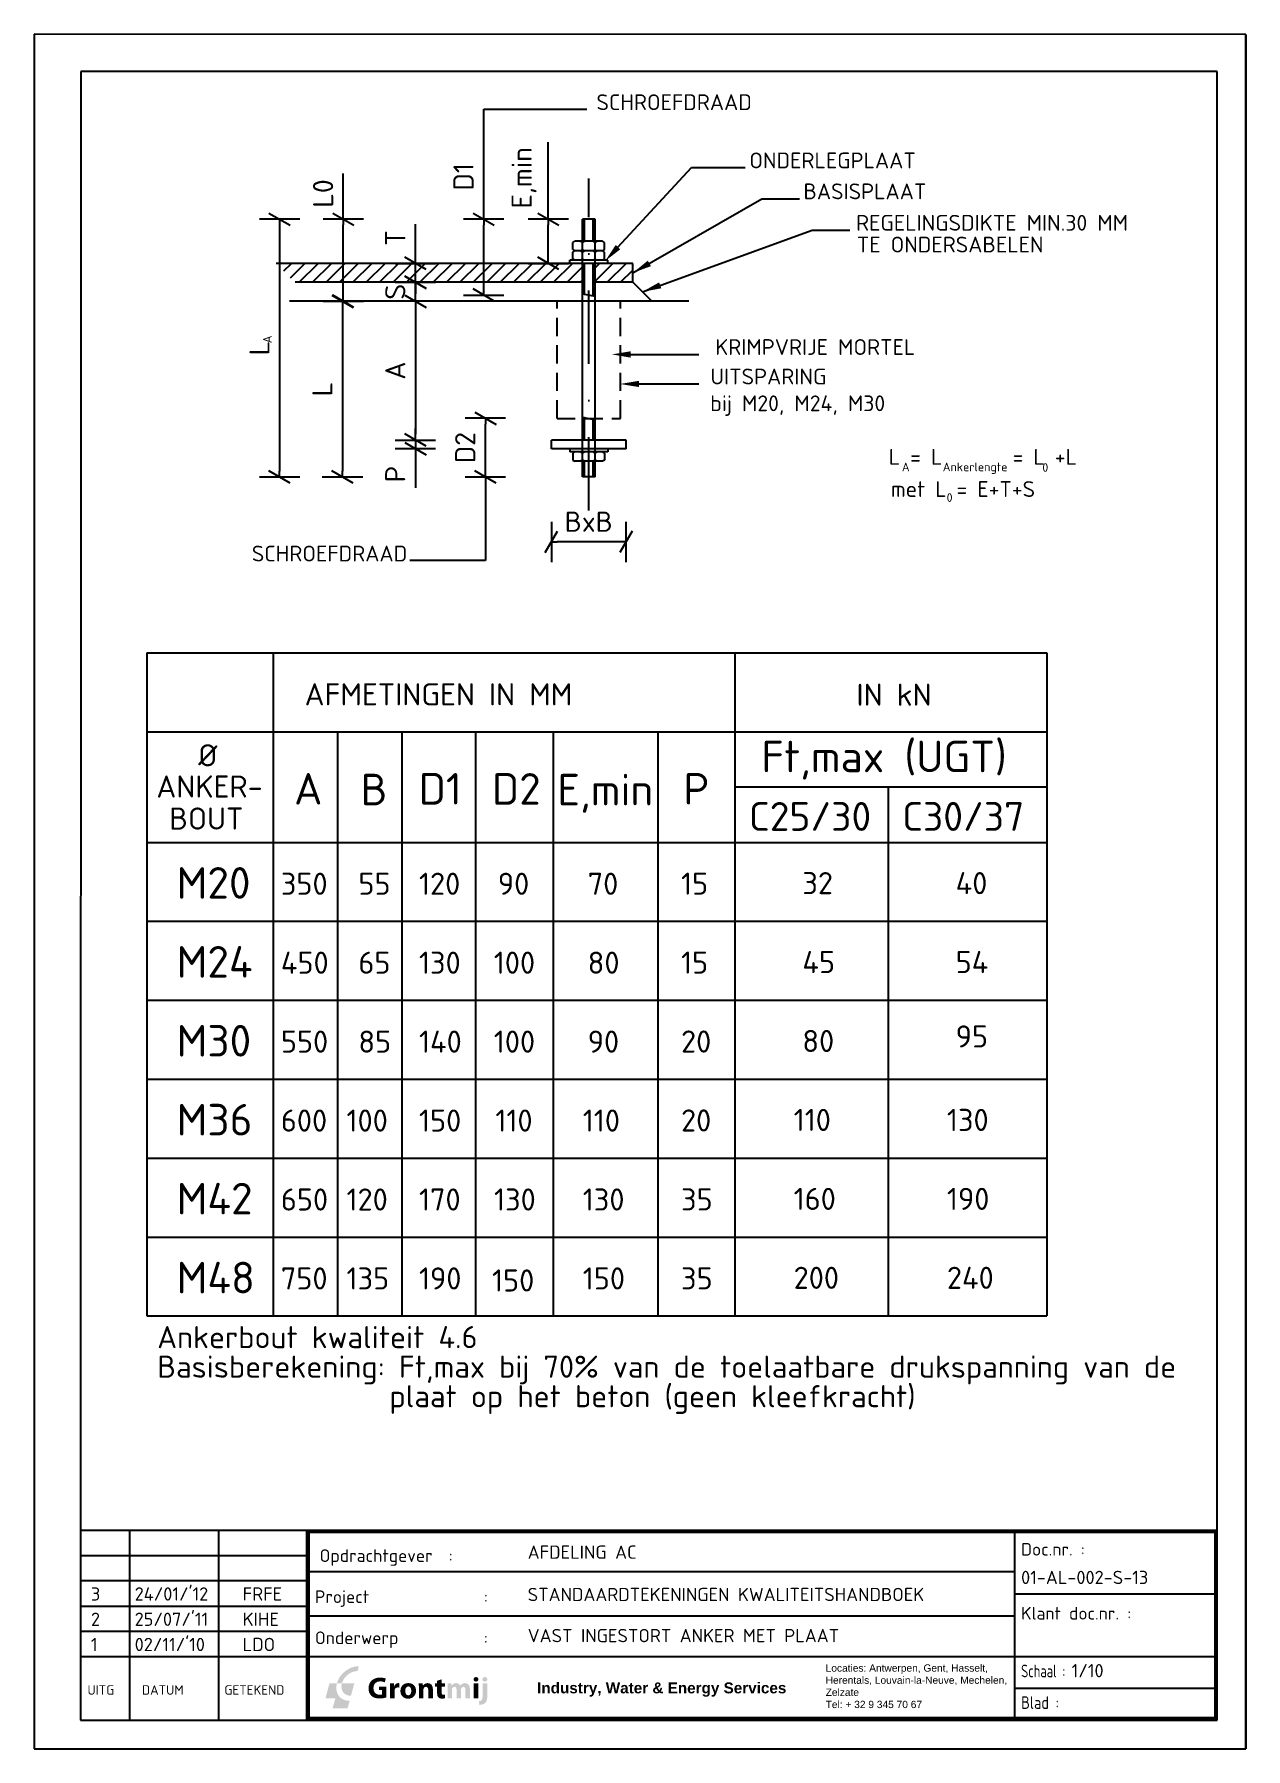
# Model space of a CAD drawing. Header units: millimetres. Extents: x -25 to 2075, y -6 to 2965.
import ezdxf
from ezdxf.enums import TextEntityAlignment as Align

# ---------------------------------------------------------------- set-up
doc = ezdxf.new("R2010")
doc.units = ezdxf.units.MM
doc.header["$LTSCALE"] = 10
doc.header["$PDMODE"] = 3
doc.linetypes.add('DASHDOT', pattern=[25.4, 12.7, -6.35, 0, -6.35])
doc.linetypes.add('HIDDEN', pattern=[9.525, 6.35, -3.175])
doc.layers.get('0').update_dxf_attribs({"linetype": 'CONTINUOUS'})
doc.layers.get('DEFPOINTS').update_dxf_attribs({"linetype": 'CONTINUOUS'})
for name, color, linetype in [('25', 7, 'CONTINUOUS'), ('35', 2, 'CONTINUOUS'), ('50', 6, 'CONTINUOUS'), ('AC-0200-MAAT', 7, 'CONTINUOUS'), ('ARC', 3, 'CONTINUOUS'), ('AS', 3, 'DASHDOT'), ('LAYER_1', 160, 'CONTINUOUS'), ('MAAT', 7, 'CONTINUOUS'), ('TITEL', 7, 'CONTINUOUS')]:
    doc.layers.add(name, color=color, linetype=linetype)
doc.styles.get("Standard").update_dxf_attribs({"font": 'isocpeur.ttf'})
doc.dimstyles.new('STIJL A', dxfattribs={"dimtxt": 35, "dimasz": 10, "dimexe": 25, "dimexo": 25, "dimgap": 10, "dimtad": 0, "dimdec": 0, "dimdsep": 46, "dimtxsty": 'Standard', "dimblk": 'MAATPUNT', "dimcen": 2.5, "dimse1": 1, "dimse2": 1, "dimclrt": 2, "dimadec": 0, "dimazin": 0, "dimtfac": 1, "dimtdec": 0, "dimtmove": 0, "dimatfit": 3, "dimldrblk": 'DOT', "dimfxl": 1, "dimtvp": 1, "dimarcsym": 0})

# ---------------------------------------------------------------- blocks, each defined once
blk = doc.blocks.new('_Oblique')
at = {"color": 0, "linetype": 'ByBlock', "lineweight": -2}
blk.add_line((-0.5, -0.5), (0.5, 0.5), dxfattribs=at)
blk = doc.blocks.new('MAATPUNT')
for p, q in [((0, -3.5), (0, 3.5)), ((0, 0), (-1, 0))]:
    blk.add_line(p, q)
at = {"xscale": 3.000000000000007, "yscale": 3, "zscale": 3, "rotation": 195.0000000102671}
blk.add_blockref('_Oblique', (0, 0), dxfattribs=at)
blk = doc.blocks.new('*D4')
at = {"layer": 'AC-0200-MAAT', "color": 0, "lineweight": -2}
for p, q in [((635.5, 2545.6), (635.5, 2555.6)), ((635.5, 2502.8), (635.5, 2535.6)), ((635.5, 2492.8), (635.5, 2482.8))]:
    blk.add_line(p, q, dxfattribs=at)
at = {"layer": 'DEFPOINTS', "color": 0}
for p in [(459.7, 2535.6), (635.5, 2535.6), (459.7, 2502.8)]:
    blk.add_point(p, dxfattribs=at)
at = {"layer": 'AC-0200-MAAT', "color": 0, "lineweight": -2, "xscale": 10, "yscale": 10, "zscale": 10}
for p, rotation in [((635.5, 2535.6), 270), ((635.5, 2502.8), 90)]:
    blk.add_blockref('MAATPUNT', p, dxfattribs=dict(at, rotation=rotation))
at = {"layer": 'AC-0200-MAAT', "color": 2, "insert": (600.5, 2519.2), "char_height": 35, "attachment_point": 5, "rotation": 90}
blk.add_mtext('S', dxfattribs=at)
blk = doc.blocks.new('_dot')
at = {"color": 0, "linetype": 'ByBlock', "lineweight": -2}
blk.add_line((-0.5, 0), (-1, 0), dxfattribs=at)
at = {"color": 0, "linetype": 'ByBlock', "const_width": 0.5}
blk.add_lwpolyline([(-0.25, 0, 1), (0.25, 0, 1)], format="xyb", close=True, dxfattribs=at)
blk = doc.blocks.new('*D5')
at = {"layer": 'AC-0200-MAAT', "color": 0, "lineweight": -2}
for p, q in [((635.5, 2578.4), (635.5, 2636.4)), ((635.5, 2535.6), (635.5, 2568.4)), ((635.5, 2525.6), (635.5, 2515.6))]:
    blk.add_line(p, q, dxfattribs=at)
at = {"layer": 'DEFPOINTS', "color": 0}
for p in [(635.5, 2568.4), (635.5, 2568.4), (635.5, 2535.6)]:
    blk.add_point(p, dxfattribs=at)
at = {"layer": 'AC-0200-MAAT', "color": 0, "lineweight": -2, "xscale": 10, "yscale": 10, "zscale": 10}
for p, rotation in [((635.5, 2568.4), 270), ((635.5, 2535.6), 90)]:
    blk.add_blockref('MAATPUNT', p, dxfattribs=dict(at, rotation=rotation))
at = {"layer": 'AC-0200-MAAT', "color": 2, "insert": (600.5, 2612.4), "char_height": 35, "attachment_point": 5, "rotation": 90}
blk.add_mtext('T', dxfattribs=at)
blk = doc.blocks.new('*D6')
at = {"layer": 'AC-0200-MAAT', "color": 0, "lineweight": -2}
for p, q in [((865.8, 2645), (865.8, 2778.3)), ((865.8, 2578.4), (865.8, 2635))]:
    blk.add_line(p, q, dxfattribs=at)
at = {"layer": 'DEFPOINTS', "color": 0}
for p in [(782.8, 2645), (782.8, 2568.4), (865.8, 2568.4)]:
    blk.add_point(p, dxfattribs=at)
at = {"layer": 'AC-0200-MAAT', "color": 0, "lineweight": -2, "xscale": 10, "yscale": 10, "zscale": 10}
for p, rotation in [((865.8, 2645), 90), ((865.8, 2568.4), 270)]:
    blk.add_blockref('MAATPUNT', p, dxfattribs=dict(at, rotation=rotation))
at = {"layer": 'AC-0200-MAAT', "color": 2, "insert": (823.8, 2716.6), "char_height": 35, "attachment_point": 5, "rotation": 90}
blk.add_mtext('E,min', dxfattribs=at)
blk = doc.blocks.new('*D7')
at = {"layer": 'AC-0200-MAAT', "color": 0, "lineweight": -2}
blk.add_line((635.5, 2492.8), (635.5, 2272.2), dxfattribs=at)
at = {"layer": 'DEFPOINTS', "color": 0}
for p in [(635.5, 2502.8), (635.5, 2262.2), (635.5, 2262.2)]:
    blk.add_point(p, dxfattribs=at)
at = {"layer": 'AC-0200-MAAT', "color": 0, "lineweight": -2, "xscale": 10, "yscale": 10, "zscale": 10}
for p, rotation in [((635.5, 2502.8), 90), ((635.5, 2262.2), 270)]:
    blk.add_blockref('MAATPUNT', p, dxfattribs=dict(at, rotation=rotation))
at = {"layer": 'AC-0200-MAAT', "color": 2, "insert": (600.5, 2382.5), "char_height": 35, "attachment_point": 5, "rotation": 90}
blk.add_mtext('A', dxfattribs=at)
blk = doc.blocks.new('*D8')
at = {"layer": 'AC-0200-MAAT', "color": 0, "lineweight": -2}
for p, q in [((635.5, 2272.2), (635.5, 2282.2)), ((635.5, 2262.2), (635.5, 2247.2)), ((635.5, 2237.2), (635.5, 2179.2))]:
    blk.add_line(p, q, dxfattribs=at)
at = {"layer": 'DEFPOINTS', "color": 0}
for p in [(871.2, 2262.2), (635.5, 2247.2), (871.2, 2247.2)]:
    blk.add_point(p, dxfattribs=at)
at = {"layer": 'AC-0200-MAAT', "color": 0, "lineweight": -2, "xscale": 10, "yscale": 10, "zscale": 10}
for p, rotation in [((635.5, 2262.2), 270), ((635.5, 2247.2), 90)]:
    blk.add_blockref('MAATPUNT', p, dxfattribs=dict(at, rotation=rotation))
at = {"layer": 'AC-0200-MAAT', "color": 2, "insert": (600.5, 2203.2), "char_height": 35, "attachment_point": 5, "rotation": 90}
blk.add_mtext('P', dxfattribs=at)
blk = doc.blocks.new('*D9')
at = {"layer": 'AC-0200-MAAT', "color": 0, "lineweight": -2}
for p, q in [((753.8, 2645), (753.8, 2751.1)), ((753.8, 2523.4), (753.8, 2635))]:
    blk.add_line(p, q, dxfattribs=at)
at = {"layer": 'DEFPOINTS', "color": 0}
for p in [(925, 2645), (753.8, 2513.4), (925, 2513.4)]:
    blk.add_point(p, dxfattribs=at)
at = {"layer": 'AC-0200-MAAT', "color": 0, "lineweight": -2, "xscale": 10, "yscale": 10, "zscale": 10}
for p, rotation in [((753.8, 2645), 90), ((753.8, 2513.4), 270)]:
    blk.add_blockref('MAATPUNT', p, dxfattribs=dict(at, rotation=rotation))
at = {"layer": 'AC-0200-MAAT', "color": 2, "insert": (718.8, 2718.4), "char_height": 35, "attachment_point": 5, "rotation": 90}
blk.add_mtext('D1', dxfattribs=at)
blk = doc.blocks.new('*D10')
at = {"layer": 'AC-0200-MAAT', "color": 0, "lineweight": -2}
blk.add_line((756.8, 2208.2), (756.8, 2290), dxfattribs=at)
at = {"layer": 'DEFPOINTS', "color": 0}
for p in [(756.8, 2300), (925, 2300), (925, 2198.2)]:
    blk.add_point(p, dxfattribs=at)
at = {"layer": 'AC-0200-MAAT', "color": 0, "lineweight": -2, "xscale": 10, "yscale": 10, "zscale": 10}
for p, rotation in [((756.8, 2300), 90), ((756.8, 2198.2), 270)]:
    blk.add_blockref('MAATPUNT', p, dxfattribs=dict(at, rotation=rotation))
at = {"layer": 'AC-0200-MAAT', "color": 2, "insert": (721.8, 2249.1), "char_height": 35, "attachment_point": 5, "rotation": 90}
blk.add_mtext('D2', dxfattribs=at)
blk = doc.blocks.new('*D11')
at = {"layer": 'AC-0200-MAAT', "color": 0, "lineweight": -2}
for p, q in [((510.4, 2645), (510.4, 2724)), ((510.4, 2512.8), (510.4, 2635))]:
    blk.add_line(p, q, dxfattribs=at)
at = {"layer": 'DEFPOINTS', "color": 0}
for p in [(925, 2645), (510.4, 2502.8), (925, 2502.8)]:
    blk.add_point(p, dxfattribs=at)
at = {"layer": 'AC-0200-MAAT', "color": 0, "lineweight": -2, "xscale": 10, "yscale": 10, "zscale": 10}
for p, rotation in [((510.4, 2645), 90), ((510.4, 2502.8), 270)]:
    blk.add_blockref('MAATPUNT', p, dxfattribs=dict(at, rotation=rotation))
at = {"layer": 'AC-0200-MAAT', "color": 2, "insert": (475.4, 2689.5), "char_height": 35, "attachment_point": 5, "rotation": 90}
blk.add_mtext('L0', dxfattribs=at)
blk = doc.blocks.new('*D12')
at = {"layer": 'AC-0200-MAAT', "color": 0, "lineweight": -2}
blk.add_line((509.1, 2492.8), (509.1, 2208.2), dxfattribs=at)
at = {"layer": 'DEFPOINTS', "color": 0}
for p in [(925, 2502.8), (509.1, 2198.2), (925, 2198.2)]:
    blk.add_point(p, dxfattribs=at)
at = {"layer": 'AC-0200-MAAT', "color": 0, "lineweight": -2, "xscale": 10, "yscale": 10, "zscale": 10}
for p, rotation in [((509.1, 2502.8), 90), ((509.1, 2198.2), 270)]:
    blk.add_blockref('MAATPUNT', p, dxfattribs=dict(at, rotation=rotation))
at = {"layer": 'AC-0200-MAAT', "color": 2, "insert": (474.1, 2350.5), "char_height": 35, "attachment_point": 5, "rotation": 90}
blk.add_mtext('L', dxfattribs=at)
blk = doc.blocks.new('*D13')
at = {"layer": 'AC-0200-MAAT', "color": 0, "lineweight": -2}
blk.add_line((400, 2635), (400, 2208.2), dxfattribs=at)
at = {"layer": 'DEFPOINTS', "color": 0}
for p in [(474.1, 2645), (400, 2198.2), (474.1, 2198.2)]:
    blk.add_point(p, dxfattribs=at)
at = {"layer": 'AC-0200-MAAT', "color": 0, "lineweight": -2, "xscale": 10, "yscale": 10, "zscale": 10}
for p, rotation in [((400, 2645), 90), ((400, 2198.2), 270)]:
    blk.add_blockref('MAATPUNT', p, dxfattribs=dict(at, rotation=rotation))
at = {"layer": 'AC-0200-MAAT', "color": 2, "insert": (365, 2421.6), "char_height": 35, "attachment_point": 5, "rotation": 90}
blk.add_mtext('L ', dxfattribs=at)
blk = doc.blocks.new('*D14')
at = {"layer": 'AC-0200-MAAT', "color": 0, "lineweight": -2}
blk.add_line((990.7, 2085.7), (881.2, 2085.7), dxfattribs=at)
at = {"layer": 'DEFPOINTS', "color": 0}
for p in [(871.2, 2247.2), (1000.7, 2247.2), (871.2, 2085.7)]:
    blk.add_point(p, dxfattribs=at)
at = {"layer": 'AC-0200-MAAT', "color": 0, "lineweight": -2, "xscale": 10, "yscale": 10, "zscale": 10, "rotation": 180}
blk.add_blockref('MAATPUNT', (871.2, 2085.7), dxfattribs=at)
at = {"layer": 'AC-0200-MAAT', "color": 0, "lineweight": -2, "xscale": 10, "yscale": 10, "zscale": 10}
blk.add_blockref('MAATPUNT', (1000.7, 2085.7), dxfattribs=at)
at = {"layer": 'AC-0200-MAAT', "color": 2, "insert": (935.9, 2120.7), "char_height": 35, "attachment_point": 5}
blk.add_mtext('BxB', dxfattribs=at)
blk = doc.blocks.new('Grontmij_L')
at = {"layer": 'LAYER_1', "lineweight": 0}
h = blk.add_hatch(color=12, dxfattribs=at)
h.dxf.hatch_style = 2
edge = h.paths.add_edge_path()
edge.add_spline(control_points=[(6.7, 14.9), (8.2, 20.6), (14.1, 25.2), (19.8, 25.2), (19.8, 25.2), (19.1, 22.3), (19.1, 22.3), (15, 22.3), (10.8, 19), (9.7, 14.9), (9.7, 14.9), (6.7, 14.9), (6.7, 14.9), (6.7, 14.9), (6.7, 14.9), (6.7, 14.9)], knot_values=[0, 0, 0, 0, 1, 1, 1, 2, 2, 2, 3, 3, 3, 4, 4, 4, 5, 5, 5, 5], degree=3, periodic=0)
h = blk.add_hatch(color=156, dxfattribs=at)
h.dxf.hatch_style = 2
edge = h.paths.add_edge_path()
edge.add_spline(control_points=[(17.1, 14.9), (17.1, 14.9), (15.1, 7.5), (15.1, 7.5), (11, 7.5), (8.6, 10.8), (9.7, 14.9), (9.7, 14.9), (17.1, 14.9), (17.1, 14.9)], knot_values=[0, 0, 0, 0, 1, 1, 1, 2, 2, 2, 3, 3, 3, 3], degree=3, periodic=0)
edge = h.paths.add_edge_path()
edge.add_spline(control_points=[(6.7, 14.9), (5.2, 9.2), (8.6, 4.5), (14.3, 4.5), (14.3, 4.5), (13.1, 0.1), (13.1, 0.1), (13.1, 0.1), (4.2, 0.1), (4.2, 0.1), (4.2, 0.1), (5.8, 6), (5.8, 6), (5.8, 6), (-0.1, 6), (-0.1, 6), (-0.1, 6), (2.3, 14.9), (2.3, 14.9), (2.3, 14.9), (6.7, 14.9), (6.7, 14.9), (6.7, 14.9), (6.7, 14.9), (6.7, 14.9)], knot_values=[0, 0, 0, 0, 1, 1, 1, 2, 2, 2, 3, 3, 3, 4, 4, 4, 5, 5, 5, 6, 6, 6, 7, 7, 7, 8, 8, 8, 8], degree=3, periodic=0)
h = blk.add_hatch(color=156, dxfattribs=at)
h.dxf.hatch_style = 2
edge = h.paths.add_edge_path()
edge.add_spline(control_points=[(36.3, 6.6), (35.5, 6.3), (33.8, 5.9), (32.2, 5.9), (30, 5.9), (28.4, 6.5), (27.3, 7.5), (26.2, 8.6), (25.5, 10.2), (25.6, 12), (25.6, 16), (28.5, 18.4), (32.5, 18.4), (34.1, 18.4), (35.3, 18), (35.9, 17.8), (35.9, 17.8), (35.3, 15.5), (35.3, 15.5), (34.7, 15.8), (33.8, 16.1), (32.5, 16.1), (30.2, 16.1), (28.5, 14.8), (28.5, 12.1), (28.5, 9.6), (30, 8.1), (32.3, 8.1), (32.9, 8.1), (33.4, 8.2), (33.6, 8.3), (33.6, 8.3), (33.6, 10.9), (33.6, 10.9), (33.6, 10.9), (31.8, 10.9), (31.8, 10.9), (31.8, 10.9), (31.8, 13), (31.8, 13), (31.8, 13), (36.3, 13), (36.3, 13), (36.3, 13), (36.3, 6.6), (36.3, 6.6)], knot_values=[0, 0, 0, 0, 1, 1, 1, 2, 2, 2, 3, 3, 3, 4, 4, 4, 5, 5, 5, 6, 6, 6, 7, 7, 7, 8, 8, 8, 9, 9, 9, 10, 10, 10, 11, 11, 11, 12, 12, 12, 13, 13, 13, 14, 14, 14, 15, 15, 15, 15], degree=3, periodic=0)
h = blk.add_hatch(color=156, dxfattribs=at)
h.dxf.hatch_style = 2
edge = h.paths.add_edge_path()
edge.add_spline(control_points=[(38.4, 12), (38.4, 13.3), (38.4, 14.1), (38.3, 14.9), (38.3, 14.9), (40.7, 14.9), (40.7, 14.9), (40.7, 14.9), (40.8, 13.2), (40.8, 13.2), (40.8, 13.2), (40.9, 13.2), (40.9, 13.2), (41.3, 14.5), (42.4, 15.1), (43.3, 15.1), (43.5, 15.1), (43.7, 15.1), (43.9, 15), (43.9, 15), (43.9, 12.4), (43.9, 12.4), (43.7, 12.5), (43.4, 12.5), (43.1, 12.5), (42.1, 12.5), (41.4, 12), (41.2, 11.1), (41.2, 11), (41.2, 10.7), (41.2, 10.5), (41.2, 10.5), (41.2, 6), (41.2, 6), (41.2, 6), (38.4, 6), (38.4, 6), (38.4, 6), (38.4, 12), (38.4, 12)], knot_values=[0, 0, 0, 0, 1, 1, 1, 2, 2, 2, 3, 3, 3, 4, 4, 4, 5, 5, 5, 6, 6, 6, 7, 7, 7, 8, 8, 8, 9, 9, 9, 10, 10, 10, 11, 11, 11, 12, 12, 12, 13, 13, 13, 13], degree=3, periodic=0)
h = blk.add_hatch(color=156, dxfattribs=at)
edge = h.paths.add_edge_path(flags=16)
edge.add_spline(control_points=[(47.5, 10.5), (47.5, 8.9), (48.1, 7.8), (49.3, 7.8), (50.4, 7.8), (51.1, 8.9), (51.1, 10.5), (51.1, 11.8), (50.5, 13.1), (49.3, 13.1), (48, 13.1), (47.5, 11.8), (47.5, 10.5)], knot_values=[0, 0, 0, 0, 1, 1, 1, 2, 2, 2, 3, 3, 3, 4, 4, 4, 4], degree=3, periodic=0)
edge = h.paths.add_edge_path()
edge.add_spline(control_points=[(53.9, 10.6), (53.9, 7.3), (51.6, 5.8), (49.2, 5.8), (46.6, 5.8), (44.6, 7.5), (44.6, 10.4), (44.6, 13.2), (46.5, 15.1), (49.4, 15.1), (52.1, 15.1), (53.9, 13.2), (53.9, 10.6)], knot_values=[0, 0, 0, 0, 1, 1, 1, 2, 2, 2, 3, 3, 3, 4, 4, 4, 4], degree=3, periodic=0)
h = blk.add_hatch(color=156, dxfattribs=at)
h.dxf.hatch_style = 2
edge = h.paths.add_edge_path()
edge.add_spline(control_points=[(55.6, 12.1), (55.6, 13.2), (55.6, 14.1), (55.5, 14.9), (55.5, 14.9), (57.9, 14.9), (57.9, 14.9), (57.9, 14.9), (58, 13.7), (58, 13.7), (58, 13.7), (58.1, 13.7), (58.1, 13.7), (58.5, 14.2), (59.4, 15.1), (60.8, 15.1), (62.6, 15.1), (64, 13.9), (64, 11.3), (64, 11.3), (64, 6), (64, 6), (64, 6), (61.2, 6), (61.2, 6), (61.2, 6), (61.2, 10.9), (61.2, 10.9), (61.2, 12.1), (60.8, 12.9), (59.8, 12.9), (59.1, 12.9), (58.6, 12.3), (58.5, 11.8), (58.4, 11.6), (58.3, 11.4), (58.3, 11.1), (58.3, 11.1), (58.3, 6), (58.3, 6), (58.3, 6), (55.6, 6), (55.6, 6), (55.6, 6), (55.6, 12.1), (55.6, 12.1)], knot_values=[0, 0, 0, 0, 1, 1, 1, 2, 2, 2, 3, 3, 3, 4, 4, 4, 5, 5, 5, 6, 6, 6, 7, 7, 7, 8, 8, 8, 9, 9, 9, 10, 10, 10, 11, 11, 11, 12, 12, 12, 13, 13, 13, 14, 14, 14, 15, 15, 15, 15], degree=3, periodic=0)
h = blk.add_hatch(color=156, dxfattribs=at)
h.dxf.hatch_style = 2
edge = h.paths.add_edge_path()
edge.add_spline(control_points=[(69.2, 17.3), (69.2, 17.3), (69.2, 14.9), (69.2, 14.9), (69.2, 14.9), (71.1, 14.9), (71.1, 14.9), (71.1, 14.9), (71.1, 12.9), (71.1, 12.9), (71.1, 12.9), (69.2, 12.9), (69.2, 12.9), (69.2, 12.9), (69.2, 9.6), (69.2, 9.6), (69.2, 8.6), (69.4, 8.1), (70.3, 8.1), (70.6, 8.1), (70.8, 8.1), (71.1, 8.2), (71.1, 8.2), (71.1, 6.1), (71.1, 6.1), (70.7, 5.9), (70.1, 5.8), (69.3, 5.8), (68.4, 5.8), (67.7, 6.2), (67.2, 6.6), (66.7, 7.1), (66.5, 8), (66.5, 9.2), (66.5, 9.2), (66.5, 12.9), (66.5, 12.9), (66.5, 12.9), (65.3, 12.9), (65.3, 12.9), (65.3, 12.9), (65.3, 14.9), (65.3, 14.9), (65.3, 14.9), (66.5, 14.9), (66.5, 14.9), (66.5, 14.9), (66.5, 16.5), (66.5, 16.5), (66.5, 16.5), (69.2, 17.3), (69.2, 17.3)], knot_values=[0, 0, 0, 0, 1, 1, 1, 2, 2, 2, 3, 3, 3, 4, 4, 4, 5, 5, 5, 6, 6, 6, 7, 7, 7, 8, 8, 8, 9, 9, 9, 10, 10, 10, 11, 11, 11, 12, 12, 12, 13, 13, 13, 14, 14, 14, 15, 15, 15, 16, 16, 16, 17, 17, 17, 17], degree=3, periodic=0)
h = blk.add_hatch(color=156, dxfattribs=at)
h.dxf.hatch_style = 2
edge = h.paths.add_edge_path()
edge.add_spline(control_points=[(72.7, 12.1), (72.7, 13.2), (72.7, 14.1), (72.7, 14.9), (72.7, 14.9), (75, 14.9), (75, 14.9), (75, 14.9), (75.1, 13.7), (75.1, 13.7), (75.1, 13.7), (75.2, 13.7), (75.2, 13.7), (75.5, 14.2), (76.3, 15.1), (77.8, 15.1), (79, 15.1), (79.9, 14.5), (80.3, 13.6), (80.3, 13.6), (80.3, 13.6), (80.3, 13.6), (80.6, 14), (81, 14.4), (81.4, 14.6), (81.9, 14.9), (82.5, 15.1), (83.1, 15.1), (84.8, 15.1), (86.1, 13.9), (86.1, 11.2), (86.1, 11.2), (86.1, 6), (86.1, 6), (86.1, 6), (83.4, 6), (83.4, 6), (83.4, 6), (83.4, 10.8), (83.4, 10.8), (83.4, 12.1), (83, 12.9), (82.1, 12.9), (81.5, 12.9), (81, 12.4), (80.9, 11.9), (80.8, 11.7), (80.7, 11.4), (80.7, 11.2), (80.7, 11.2), (80.7, 6), (80.7, 6), (80.7, 6), (78.1, 6), (78.1, 6), (78.1, 6), (78.1, 11), (78.1, 11), (78.1, 12.1), (77.7, 12.9), (76.8, 12.9), (76.1, 12.9), (75.7, 12.3), (75.5, 11.9), (75.4, 11.7), (75.4, 11.4), (75.4, 11.2), (75.4, 11.2), (75.4, 6), (75.4, 6), (75.4, 6), (72.7, 6), (72.7, 6), (72.7, 6), (72.7, 12.1), (72.7, 12.1)], knot_values=[0, 0, 0, 0, 1, 1, 1, 2, 2, 2, 3, 3, 3, 4, 4, 4, 5, 5, 5, 6, 6, 6, 7, 7, 7, 8, 8, 8, 9, 9, 9, 10, 10, 10, 11, 11, 11, 12, 12, 12, 13, 13, 13, 14, 14, 14, 15, 15, 15, 16, 16, 16, 17, 17, 17, 18, 18, 18, 19, 19, 19, 20, 20, 20, 21, 21, 21, 22, 22, 22, 23, 23, 23, 24, 24, 24, 25, 25, 25, 25], degree=3, periodic=0)
h = blk.add_hatch(color=156, dxfattribs=at)
h.dxf.hatch_style = 2
edge = h.paths.add_edge_path()
edge.add_spline(control_points=[(88.3, 6), (88.3, 6), (88.3, 14.9), (88.3, 14.9), (88.3, 14.9), (91, 14.9), (91, 14.9), (91, 14.9), (91, 6), (91, 6), (91, 6), (88.3, 6), (88.3, 6)], knot_values=[0, 0, 0, 0, 1, 1, 1, 2, 2, 2, 3, 3, 3, 4, 4, 4, 4], degree=3, periodic=0)
edge = h.paths.add_edge_path()
edge.add_spline(control_points=[(91.1, 17.3), (91.1, 16.6), (90.6, 16), (89.6, 16), (88.8, 16), (88.2, 16.6), (88.2, 17.3), (88.2, 18.1), (88.8, 18.7), (89.7, 18.7), (90.6, 18.7), (91.1, 18.1), (91.1, 17.3)], knot_values=[0, 0, 0, 0, 1, 1, 1, 2, 2, 2, 3, 3, 3, 4, 4, 4, 4], degree=3, periodic=0)
h = blk.add_hatch(color=156, dxfattribs=at)
h.dxf.hatch_style = 2
edge = h.paths.add_edge_path()
edge.add_spline(control_points=[(96.4, 17.3), (96.4, 16.6), (95.9, 16), (94.9, 16), (94.1, 16), (93.5, 16.6), (93.5, 17.3), (93.5, 18.1), (94.1, 18.7), (95, 18.7), (95.9, 18.7), (96.4, 18.1), (96.4, 17.3)], knot_values=[0, 0, 0, 0, 1, 1, 1, 2, 2, 2, 3, 3, 3, 4, 4, 4, 4], degree=3, periodic=0)
edge = h.paths.add_edge_path()
edge.add_spline(control_points=[(91.4, 4.3), (92.1, 4.3), (92.7, 4.5), (93, 4.9), (93.4, 5.3), (93.6, 6), (93.6, 7.7), (93.6, 7.7), (93.6, 14.9), (93.6, 14.9), (93.6, 14.9), (96.4, 14.9), (96.4, 14.9), (96.4, 14.9), (96.4, 7.1), (96.4, 7.1), (96.4, 5.2), (95.9, 4), (95.1, 3.2), (94.3, 2.5), (93, 2.1), (91.7, 2.1), (91.7, 2.1), (91.4, 4.3), (91.4, 4.3)], knot_values=[0, 0, 0, 0, 1, 1, 1, 2, 2, 2, 3, 3, 3, 4, 4, 4, 5, 5, 5, 6, 6, 6, 7, 7, 7, 8, 8, 8, 8], degree=3, periodic=0)

msp = doc.modelspace()

# ---------------------------------------------------------------- linework, layer by layer
for p, q in [((2074.8, 2965), (-25.2, 2965.4)), ((2074.8, 2965), (2074.8, -5.8)), ((1730.2, 1660.8), (1189.4, 1660.8))]:
    msp.add_line(p, q)
at = {"layer": '25'}
for p, q in [((-25.2, 2965.4), (-25.2, -5.8)), ((2074.8, -5.8), (2074.8, 2965)), ((928.3, 2606.7), (928.3, 2645)), ((943.6, 2606.7), (943.6, 2645)), ((908.6, 2604.5), (911.9, 2606.7)), ((908.6, 2592.5), (908.6, 2604.5)), ((908.6, 2592.5), (911.9, 2590.3)), ((908.6, 2588.1), (911.9, 2590.3)), ((908.6, 2576.1), (908.6, 2588.1)), ((960, 2606.7), (911.9, 2606.7)), ((960, 2590.3), (911.9, 2590.3)), ((925, 2604.5), (921.7, 2606.7)), ((925, 2592.5), (921.7, 2590.3)), ((925, 2588.1), (921.7, 2590.3)), ((928.3, 2606.7), (925, 2604.5)), ((925, 2568.4), (925, 2606.7)), ((928.3, 2590.3), (925, 2592.5)), ((928.3, 2590.3), (925, 2588.1)), ((946.9, 2604.5), (943.6, 2606.7)), ((946.9, 2592.5), (943.6, 2590.3)), ((946.9, 2588.1), (943.6, 2590.3)), ((950.2, 2606.7), (946.9, 2604.5)), ((946.9, 2568.4), (946.9, 2606.7)), ((950.2, 2590.3), (946.9, 2592.5)), ((950.2, 2590.3), (946.9, 2588.1)), ((963.3, 2604.5), (960, 2606.7)), ((963.3, 2592.5), (960, 2590.3)), ((963.3, 2588.1), (960, 2590.3)), ((963.3, 2592.5), (963.3, 2604.5)), ((963.3, 2576.1), (963.3, 2588.1)), ((968.8, 2573.9), (903.1, 2573.9)), ((903.1, 2568.4), (903.1, 2573.9)), ((908.6, 2576.1), (911.9, 2573.9)), ((925, 2576.1), (921.7, 2573.9)), ((928.3, 2573.9), (925, 2576.1)), ((928.3, 2515.2), (928.3, 2568.4)), ((946.9, 2576.1), (943.6, 2573.9)), ((943.6, 2512.2), (943.6, 2568.4)), ((950.2, 2573.9), (946.9, 2576.1)), ((963.3, 2576.1), (960, 2573.9)), ((968.8, 2568.4), (968.8, 2573.9)), ((1045.4, 2502.8), (1012.5, 2535.6)), ((1109.3, 2502.8), (416.9, 2502.8)), ((881.2, 2502.8), (459.7, 2502.8)), ((925, 2515.8), (946.9, 2511.6)), ((925, 2301.8), (946.9, 2297.5)), ((928.3, 2262.2), (928.3, 2301.1)), ((943.6, 2262.2), (943.6, 2298.2)), ((903.1, 2247.2), (903.1, 2241.8)), ((968.8, 2247.2), (903.1, 2247.2)), ((968.8, 2241.8), (903.1, 2241.8)), ((908.6, 2239.6), (911.9, 2241.8)), ((908.6, 2239.6), (908.6, 2227.5)), ((925, 2239.6), (921.7, 2241.8)), ((928.3, 2241.8), (925, 2239.6)), ((946.9, 2239.6), (943.6, 2241.8)), ((950.2, 2241.8), (946.9, 2239.6)), ((963.3, 2239.6), (960, 2241.8)), ((963.3, 2239.6), (963.3, 2227.5)), ((968.8, 2247.2), (968.8, 2241.8)), ((908.6, 2227.5), (911.9, 2225.4)), ((960, 2225.4), (911.9, 2225.4)), ((925, 2227.5), (921.7, 2225.4)), ((928.3, 2225.4), (925, 2227.5)), ((928.3, 2198.2), (928.3, 2225.4)), ((946.9, 2227.5), (943.6, 2225.4)), ((943.6, 2198.2), (943.6, 2225.4)), ((950.2, 2225.4), (946.9, 2227.5)), ((963.3, 2227.5), (960, 2225.4)), ((170, 1893.3), (170, 744.2)), ((170, 1893.3), (1730.2, 1893.3)), ((388.9, 1893.3), (388.9, 744.2)), ((1189.4, 1893.3), (1189.4, 744.2)), ((1730.2, 1893.3), (1730.2, 744.2)), ((170, 1756.5), (1730.2, 1756.5)), ((500.4, 1756.5), (500.4, 744.2)), ((611.9, 1756.5), (611.9, 744.2)), ((739.8, 1756.5), (739.8, 744.2)), ((1055.4, 1756.5), (1055.4, 744.2)), ((170, 1565), (1730.2, 1565)), ((170, 1428.2), (1730.2, 1428.2)), ((170, 1291.4), (1730.2, 1291.4)), ((170, 1154.6), (1730.2, 1154.6)), ((170, 1017.8), (1730.2, 1017.8)), ((170, 881), (1730.2, 881)), ((170, 744.2), (1730.2, 744.2)), ((-25.2, -5.8), (2074.8, -5.8))]:
    msp.add_line(p, q, dxfattribs=at)
at = {"layer": '25', "color": 4}
for p, q in [((55.5, 2900.7), (55.1, 44)), ((2025, 2900.7), (55.5, 2900.7)), ((2025, 44), (2025, 2900.7)), ((55.1, 44), (2025, 44)), ((55.1, 44), (2025, 44)), ((55.1, 44), (2025, 44))]:
    msp.add_line(p, q, dxfattribs=at)
at = {"layer": '35'}
for p, q in [((946.9, 2645), (925, 2645)), ((925, 2606.7), (925, 2645)), ((946.9, 2606.7), (946.9, 2645)), ((1012.5, 2568.4), (394.1, 2568.4)), ((925, 2198.2), (925, 2568.4)), ((946.9, 2198.2), (946.9, 2568.4)), ((1012.5, 2535.6), (1012.5, 2568.4)), ((925, 2535.6), (426.9, 2535.6)), ((1012.5, 2535.6), (946.9, 2535.6)), ((1000.7, 2262.2), (871.2, 2262.2)), ((871.2, 2247.2), (871.2, 2262.2)), ((1000.7, 2247.2), (1000.7, 2262.2)), ((1000.7, 2247.2), (871.2, 2247.2)), ((946.9, 2198.2), (925, 2198.2))]:
    msp.add_line(p, q, dxfattribs=at)
at = {"layer": 'AC-0200-MAAT'}
for p, q in [((753.8, 2780.1), (753.8, 2835.4)), ((753.8, 2835.4), (932.4, 2835.4)), ((753.8, 2645), (753.8, 2781.8)), ((756.8, 2198.2), (756.8, 2053.2)), ((756.8, 2053.2), (626, 2053.2)), ((874.9, 744.2), (874.9, 1756.5)), ((1455.1, 1660.8), (1455.1, 744.2))]:
    msp.add_line(p, q, dxfattribs=at)
at = {"layer": 'AC-0200-MAAT', "linetype": 'HIDDEN', "ltscale": 0.5}
for p, q in [((880.9, 2299.6), (880.9, 2502.8)), ((991, 2299.6), (991, 2502.8)), ((880.9, 2299.6), (991, 2299.6))]:
    msp.add_line(p, q, dxfattribs=at)
at = {"layer": 'ARC'}
for p, q in [((407.3, 2555.2), (420.4, 2568.4)), ((418.9, 2543.6), (443.7, 2568.4)), ((434, 2535.6), (466.9, 2568.4)), ((457.3, 2535.6), (490.1, 2568.4)), ((480.5, 2535.6), (513.3, 2568.4)), ((503.7, 2535.6), (536.5, 2568.4)), ((526.9, 2535.6), (559.7, 2568.4)), ((550.1, 2535.6), (583, 2568.4)), ((573.3, 2535.6), (606.2, 2568.4)), ((596.6, 2535.6), (629.4, 2568.4)), ((619.8, 2535.6), (652.6, 2568.4)), ((643, 2535.6), (675.8, 2568.4)), ((666.2, 2535.6), (699, 2568.4)), ((689.4, 2535.6), (722.2, 2568.4)), ((712.6, 2535.6), (745.5, 2568.4)), ((735.8, 2535.6), (768.7, 2568.4)), ((759.1, 2535.6), (791.9, 2568.4)), ((782.3, 2535.6), (815.1, 2568.4)), ((805.5, 2535.6), (838.3, 2568.4)), ((828.7, 2535.6), (861.5, 2568.4)), ((851.9, 2535.6), (884.8, 2568.4)), ((875.1, 2535.6), (908, 2568.4)), ((898.4, 2535.6), (925, 2562.2)), ((946.9, 2537.7), (977.6, 2568.4)), ((946.9, 2560.9), (954.4, 2568.4)), ((968, 2535.6), (1000.8, 2568.4)), ((991.2, 2535.6), (1012.5, 2556.9)), ((921.6, 2535.6), (925, 2539))]:
    msp.add_line(p, q, dxfattribs=at)
at = {"layer": 'AS'}
msp.add_line((935.9, 2140.4), (935.9, 2715.6), dxfattribs=at)
at = {"layer": 'MAAT'}
for p, q in [((986.6, 2596.5), (1114.2, 2734.5)), ((1114.2, 2734.5), (1207.1, 2734.5)), ((1012.5, 2552), (1235.8, 2680.2)), ((1235.8, 2680.2), (1301.4, 2680.2)), ((1029, 2519.2), (1323, 2625.8)), ((1323, 2625.8), (1388.7, 2625.8)), ((1008.7, 2410.6), (1126.9, 2410.6)), ((1023.2, 2359.4), (1126.9, 2359.4))]:
    msp.add_line(p, q, dxfattribs=at)
for points in [[(990.6, 2592.8), (982.6, 2600.2), (964.3, 2572.4)], [(1043.7, 2563.6), (1038.3, 2573.1), (1012.5, 2552)], [(1061.7, 2525.2), (1057.9, 2535.5), (1028.9, 2519.1)], [(1008.7, 2416.1), (1008.7, 2405.1), (975.9, 2410.6)], [(1023.2, 2364.9), (1023.2, 2354), (990.3, 2359.4)]]:
    msp.add_solid(points, dxfattribs=at)
at = {"layer": 'TITEL'}
for p, q in [((2025, 372.7), (55.2, 372.7)), ((140.5, 44), (140.5, 372.7)), ((293.9, 372.7), (293.9, 44)), ((447.3, 44), (447.3, 372.7)), ((1674.4, 46.8), (1674.4, 370)), ((55.1, 328.9), (447.3, 328.9)), ((447.3, 301.5), (1674.4, 301.5)), ((447.3, 285.1), (55.1, 285.1)), ((55.1, 241.2), (447.3, 241.2)), ((2022.3, 261.8), (1674.4, 261.8)), ((447.3, 224.8), (1674.4, 224.8)), ((447.3, 197.4), (55.1, 197.4)), ((447.3, 153.6), (55.1, 153.6)), ((2025, 153.6), (447.3, 153.6)), ((2022.3, 98.8), (1674.4, 98.8))]:
    msp.add_line(p, q, dxfattribs=at)
at = {"layer": 'TITEL', "const_width": 5.48}
msp.add_lwpolyline([(450, 370), (450, 46.8), (2022.3, 46.8), (2022.3, 370)], close=True, dxfattribs=at)

# ---------------------------------------------------------------- block references
at = {"xscale": 2.90683604913238, "yscale": 2.906836049133346, "zscale": 2.906836049132782}
msp.add_blockref('Grontmij_L', (479.8, 64.1), dxfattribs=at)

# ---------------------------------------------------------------- texts
at = {"attachment_point": 1}
for s, insert, char_height, width in [('{\\fArial|b0|i0|c0|p34;Locaties: Antwerpen, Gent, Hasselt, Herentals, Louvain-la-Neuve, Mechelen, Zelzate\\PTel: + 32 9 345 70 67}', (1346.6, 140.4), 12.622, 317.213), ('{\\fArial|b1|i0|c0|p34;Industry, Water & Energy Services}', (846.4, 109.1), 18.933, 565.242)]:
    msp.add_mtext(s, dxfattribs=dict(at, insert=insert, char_height=char_height, width=width))
at = {"layer": '35'}
for s, height, p in [('AFMETINGEN IN MM', 38.304, (443.4, 1802.4)), ('IN kN', 38.3, (1400, 1801.7)), ('%%C', 38.3, (259, 1696.7)), ('ANKER-', 38.3, (186.5, 1642.6)), ('BOUT', 38.3, (208.6, 1587.1)), ('350', 38.3, (402.2, 1474.1)), ('55', 38.3, (536.6, 1474.1)), ('120', 38.3, (641.6, 1474.1)), ('90', 38.3, (778.3, 1474.1)), ('70', 38.3, (934.1, 1474.1)), ('15', 38.3, (1095.9, 1474.3)), ('32', 38.3, (1306.2, 1475.2)), ('40', 38.3, (1571.9, 1475.2)), ('450', 38.3, (402.2, 1337.3)), ('65', 38.3, (536.6, 1337.3)), ('130', 38.3, (641.6, 1337.3)), ('100', 38.3, (771.3, 1337.3)), ('80', 38.3, (934.1, 1337.3)), ('15', 38.3, (1095.9, 1337.5)), ('45', 38.3, (1306.2, 1338.4)), ('54', 38.3, (1571.9, 1338.4)), ('550', 38.3, (402.2, 1200.5)), ('85', 38.3, (536.6, 1200.5)), ('140', 38.3, (641.6, 1200.5)), ('100', 38.3, (771.3, 1200.5)), ('90', 38.3, (934.1, 1200.5)), ('20', 38.3, (1095.9, 1200.7)), ('80', 38.3, (1306.2, 1201.6)), ('95', 38.3, (1571.9, 1209.5)), ('600', 38.3, (402.2, 1063.7)), ('100', 38.3, (516, 1063.7)), ('150', 38.3, (641.6, 1063.7)), ('110', 38.3, (774, 1063.7)), ('110', 38.3, (925.5, 1063.7)), ('20', 38.3, (1095.9, 1063.9)), ('110', 38.3, (1291.1, 1064.8)), ('130', 38.3, (1556.8, 1064.8)), ('650', 38.3, (402.2, 926.9)), ('120', 38.3, (516, 926.9)), ('170', 38.3, (641.6, 926.9)), ('130', 38.3, (771.7, 926.9)), ('130', 38.3, (925.5, 926.9)), ('35', 38.3, (1095.9, 927.1)), ('160', 38.3, (1291.1, 928)), ('190', 38.3, (1556.8, 928)), ('750', 38.3, (402.2, 790.1)), ('135', 38.3, (516, 790.1)), ('190', 38.3, (641.6, 790.1)), ('150', 38.3, (768.2, 786.6)), ('150', 38.3, (925.5, 790.1)), ('35', 38.3, (1095.9, 790.3)), ('200', 38.3, (1291.1, 791.2)), ('240', 38.3, (1556.8, 791.2)), ('Ankerbout kwaliteit 4.6', 38.304, (187.9, 688.4)), ('Basisberekening: Ft,max bij 70%%% van de toelaatbare drukspanning van de', 38.304, (187.9, 637.2)), ('plaat op het beton (geen kleefkracht)', 38.304, (590.2, 586))]:
    msp.add_text(s, height=height, dxfattribs=at).set_placement(p)
at = {"layer": '50'}
for s, height, p in [('Ft,max (UGT)', 54.72, (1235.2, 1686.5)), ('A', 54.7, (425.1, 1630.5)), ('B', 54.7, (540.5, 1629.2)), ('D1', 54.72, (641.2, 1630.5)), ('D2', 54.72, (768.2, 1630.3)), ('E,min', 54.72, (881.5, 1628.9)), ('P', 54.7, (1100, 1630.5)), ('C25/30', 50, (1213.7, 1584.9)), ('C30/37', 50, (1479.4, 1584.9)), ('M20', 54.72, (221.4, 1467.4)), ('M24', 54.72, (221.4, 1330.6)), ('M30', 54.72, (221.4, 1193.8)), ('M36', 54.72, (221.4, 1057)), ('M42', 54.72, (221.4, 920.2)), ('M48', 54.72, (221.4, 783.4))]:
    msp.add_text(s, height=height, dxfattribs=at).set_placement(p)
at = {"layer": 'MAAT', "color": 0, "linetype": 'ByBlock'}
for s, p in [('SCHROEFDRAAD', (1084, 2847.7)), ('ONDERLEGPLAAT', (1358.6, 2746.8)), ('BASISPLAAT', (1414.6, 2693.2)), ('REGELINGSDIKTE MIN.30 MM', (1635.1, 2638.7)), ('TE ONDERSABELEN', (1562.4, 2601)), ('KRIMPVRIJE MORTEL', (1328.5, 2423.4)), ('UITSPARING', (1247.4, 2372.3)), ('bij M20, M24, M30', (1298.1, 2325.9)), ('L = L       = L +L', (1619.1, 2233.2)), ('met L = E+T+S', (1584.6, 2177.3)), ('SCHROEFDRAAD', (486.6, 2065.5))]:
    msp.add_text(s, height=27.36, dxfattribs=at).set_placement(p, align=Align.MIDDLE_CENTER)
at = {"layer": 'MAAT', "insert": (371.4, 2429.9), "char_height": 15, "width": 20.211, "attachment_point": 1, "rotation": 90}
msp.add_mtext('A', dxfattribs=at)
at = {"layer": 'MAAT', "char_height": 15, "width": 20.211, "attachment_point": 1}
for s, insert in [('A', (1478.7, 2223.1)), ('Ankerlengte', (1549.6, 2223.1)), ('0', (1722.2, 2222.2)), ('0', (1556.3, 2170))]:
    msp.add_mtext(s, dxfattribs=dict(at, insert=insert))
at = {"layer": 'TITEL'}
for s, height, p in [('Opdrachtgever  :', 21.913, (469.2, 317.9)), ('Doc.nr. :', 21.91, (1685.4, 328.9)), (' Project', 21.91, (447.3, 246.7)), (':', 21.9, (754, 246.7)), ('Klant doc.nr. :', 21.913, (1685.4, 218)), (' Onderwerp', 21.91, (447.3, 175.5)), (':', 21.9, (754, 175.5)), ('UITG', 16.43, (67, 87.8)), ('  DATUM', 16.43, (140.5, 87.8)), (' GETEKEND', 16.43, (293.9, 87.8))]:
    msp.add_text(s, height=height, dxfattribs=at).set_placement(p)
at = {"layer": 'TITEL', "color": 2}
for s, height, p in [('AFDELING AC', 23.009, (830.1, 323.4)), ('01-AL-002-S-13', 23.009, (1685.4, 279.6)), ('3', 23, (73, 250.9)), ("24/01/'12", 23.01, (148.8, 250.9)), ('FRFE', 23.01, (336, 250.9)), ('STANDAARDTEKENINGEN KWALITEITSHANDBOEK', 23.009, (830.1, 250)), ('2', 23, (73, 207.1)), ("25/07/'11", 23.01, (148.8, 207.1)), ('KIHE', 23.01, (336, 207.1)), ('1', 23, (73, 163.4)), ("02/11/'10", 23.01, (148.8, 163.4)), ('LDO', 23.01, (336, 163.4)), ('VAST INGESTORT ANKER MET PLAAT', 23.009, (830.1, 178.8)), ('1/10', 23.01, (1773, 118))]:
    msp.add_text(s, height=height, dxfattribs=at).set_placement(p)
at = {"layer": 'TITEL'}
for s, width, p, p2 in [('Schaal :', 0.729167, (1685.4, 118), (1762.1, 118)), ('Blad :', 0.857143, (1685.4, 63.2), (1751.1, 63.2))]:
    msp.add_text(s, height=21.91, dxfattribs=dict(at, width=width)).set_placement(p, p2, align=Align.FIT)

# ---------------------------------------------------------------- dimensions: what is measured, and where the dimension line sits
at = {"layer": 'AC-0200-MAAT'}
for base, p1, p2, text, picture, middle in [((865.8, 2568.4), (782.8, 2645), (782.8, 2568.4), 'E,min', '*D6', (865.8, 2716.6)), ((753.8, 2513.4), (925, 2645), (925, 2513.4), 'D1', '*D9', (753.8, 2718.4)), ((510.4, 2502.8), (925, 2645), (925, 2502.8), 'L0', '*D11', (510.4, 2689.5)), ((635.5, 2568.4), (635.5, 2535.6), (635.5, 2568.4), 'T', '*D5', (635.5, 2612.4)), ((635.5, 2535.6), (459.7, 2502.8), (459.7, 2535.6), 'S', '*D4', (635.5, 2519.2)), ((756.8, 2300), (925, 2198.2), (925, 2300), 'D2', '*D10', (756.8, 2249.1)), ((635.5, 2247.2), (871.2, 2262.2), (871.2, 2247.2), 'P', '*D8', (635.5, 2203.2))]:
    dim = msp.add_linear_dim(base=base, p1=p1, p2=p2, angle=90, text=text, dimstyle='STIJL A', dxfattribs=at)
    dim.commit()
    dim.dimension.update_dxf_attribs({"geometry": picture, "text_midpoint": middle, "dimtype": 160})
for base, p1, p2, text, picture, middle in [((400, 2198.2), (474.1, 2645), (474.1, 2198.2), 'L ', '*D13', (365, 2421.6)), ((509.1, 2198.2), (925, 2502.8), (925, 2198.2), 'L', '*D12', (474.1, 2350.5)), ((635.5, 2262.2), (635.5, 2502.8), (635.5, 2262.2), 'A', '*D7', (600.5, 2382.5))]:
    dim = msp.add_linear_dim(base=base, p1=p1, p2=p2, angle=90, text=text, dimstyle='STIJL A', dxfattribs=at)
    dim.commit()
    dim.dimension.update_dxf_attribs({"geometry": picture, "text_midpoint": middle})
dim = msp.add_linear_dim(base=(871.2, 2085.7), p1=(1000.7, 2247.2), p2=(871.2, 2247.2), text='BxB', dimstyle='STIJL A', dxfattribs=at)
dim.commit()
dim.dimension.update_dxf_attribs({"geometry": '*D14', "text_midpoint": (935.9, 2085.7), "dimtype": 160})

doc.saveas('drawing.dxf')
